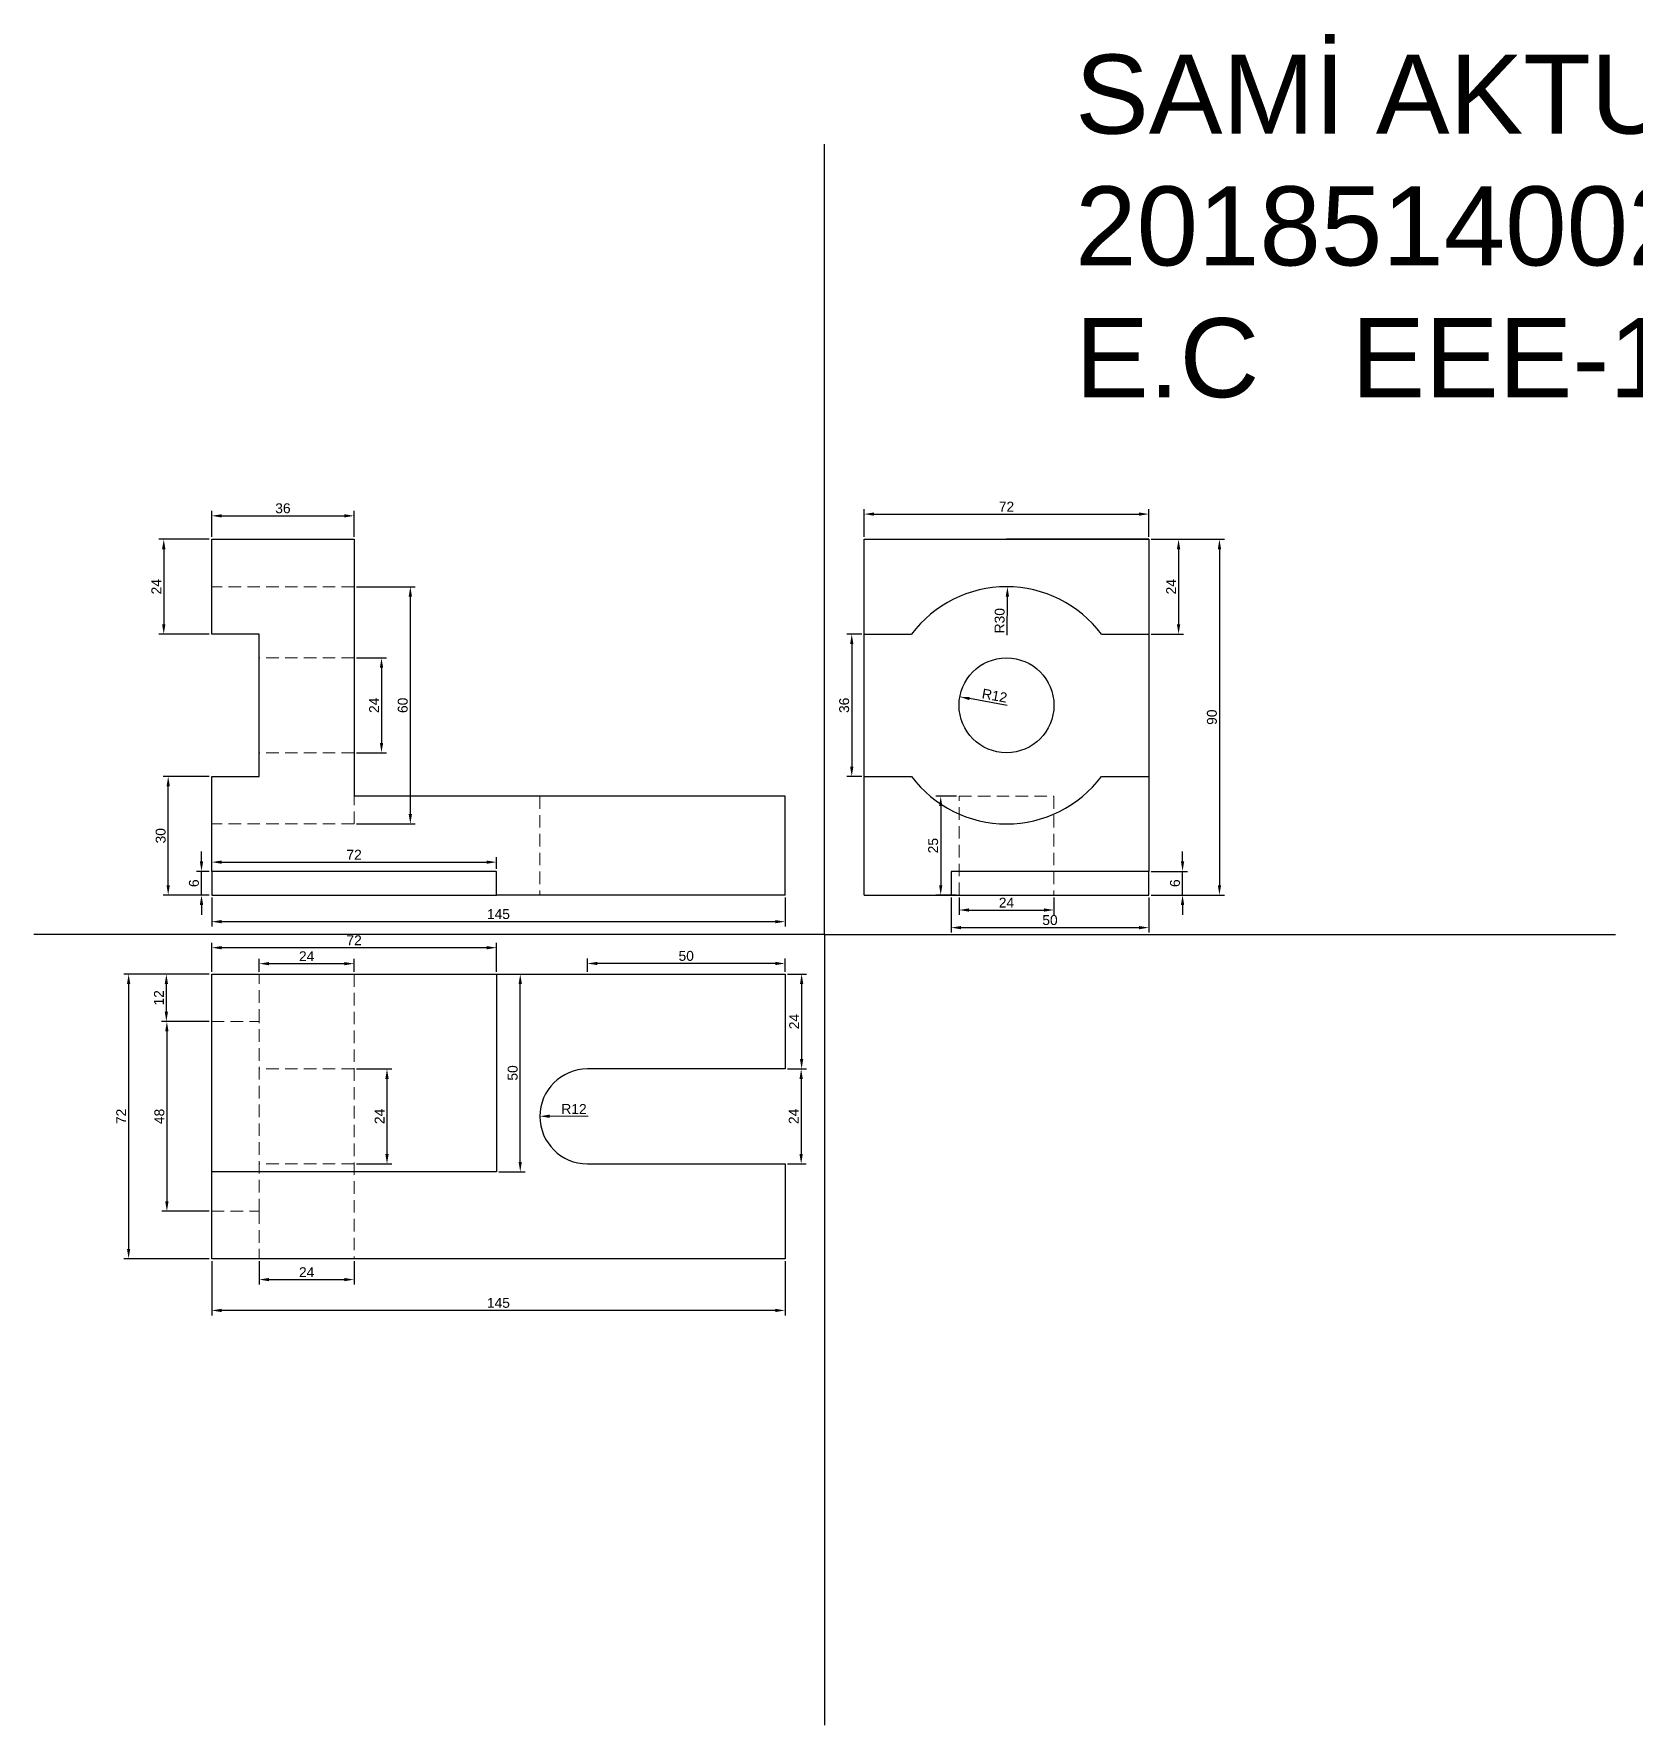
# Model space of a CAD drawing. Header units: millimetres. Extents: x 0 to 810, y 0 to 428.
# Drawn here: x 0 to 405, y 0 to 427.9 of the extents above; entities that cross this region are included whole.
import ezdxf

# ---------------------------------------------------------------- set-up
doc = ezdxf.new("R2010")
doc.units = ezdxf.units.MM
doc.linetypes.add('HIDDEN2', pattern=[4.7625, 3.175, -1.5875])
doc.layers.add('dimension', color=3, linetype='Continuous', lineweight=15)
doc.layers.add('hidden', color=2, linetype='HIDDEN2', lineweight=18)
doc.styles.get("Standard").update_dxf_attribs({"font": 'arial.ttf'})
doc.dimstyles.new('ISO-25', dxfattribs={"dimtxt": 2.5, "dimasz": 2.5, "dimexe": 1.25, "dimexo": 0.625, "dimtad": 1, "dimtxsty": 'Standard', "dimcen": 2.5, "dimadec": 0, "dimazin": 0, "dimtfac": 1, "dimtmove": 0, "dimatfit": 3, "dimfxl": 1, "dimarcsym": 0})

# ---------------------------------------------------------------- blocks, each defined once
blk = doc.blocks.new('*D25')
at = {"layer": 'Defpoints', "color": 0, "transparency": 16777216}
for p in [(81, 305.94), (45, 300), (81, 300)]:
    blk.add_point(p, dxfattribs=at)
at = {"layer": 'dimension', "color": 0, "lineweight": -2, "transparency": 16777216}
for p, q in [((45, 300.62), (45, 307.19)), ((47.5, 305.94), (78.5, 305.94)), ((81, 300.62), (81, 307.19))]:
    blk.add_line(p, q, dxfattribs=at)
at = {"layer": 'dimension', "color": 0, "transparency": 16777216}
for points in [[(47.5, 306.35), (47.5, 305.52), (45, 305.94)], [(78.5, 306.35), (78.5, 305.52), (81, 305.94)]]:
    blk.add_solid(points, dxfattribs=at)
at = {"layer": 'dimension', "color": 0, "transparency": 16777216, "insert": (63, 307.84), "char_height": 2.5, "attachment_point": 5}
blk.add_mtext('36', dxfattribs=at)
blk = doc.blocks.new('*D26')
at = {"layer": 'Defpoints', "color": 0, "transparency": 16777216}
for p in [(45, 300), (32.86, 276), (45, 276)]:
    blk.add_point(p, dxfattribs=at)
at = {"layer": 'dimension', "color": 0, "lineweight": -2, "transparency": 16777216}
for p, q in [((44.38, 300), (31.61, 300)), ((32.86, 297.5), (32.86, 278.5)), ((44.38, 276), (31.61, 276))]:
    blk.add_line(p, q, dxfattribs=at)
at = {"layer": 'dimension', "color": 0, "transparency": 16777216}
for points in [[(32.44, 297.5), (33.28, 297.5), (32.86, 300)], [(32.44, 278.5), (33.28, 278.5), (32.86, 276)]]:
    blk.add_solid(points, dxfattribs=at)
at = {"layer": 'dimension', "color": 0, "transparency": 16777216, "insert": (30.98, 288), "char_height": 2.5, "attachment_point": 5, "rotation": 90}
blk.add_mtext('24', dxfattribs=at)
blk = doc.blocks.new('*D27')
at = {"layer": 'Defpoints', "color": 0, "transparency": 16777216}
for p in [(81, 288), (81, 228), (95.22, 228)]:
    blk.add_point(p, dxfattribs=at)
at = {"layer": 'dimension', "color": 0, "lineweight": -2, "transparency": 16777216}
for p, q in [((81.62, 288), (96.47, 288)), ((95.22, 285.5), (95.22, 230.5)), ((81.62, 228), (96.47, 228))]:
    blk.add_line(p, q, dxfattribs=at)
at = {"layer": 'dimension', "color": 0, "transparency": 16777216}
for points in [[(94.8, 285.5), (95.64, 285.5), (95.22, 288)], [(94.8, 230.5), (95.64, 230.5), (95.22, 228)]]:
    blk.add_solid(points, dxfattribs=at)
at = {"layer": 'dimension', "color": 0, "transparency": 16777216, "insert": (93.32, 258), "char_height": 2.5, "attachment_point": 5, "rotation": 90}
blk.add_mtext('60', dxfattribs=at)
blk = doc.blocks.new('*D28')
at = {"layer": 'Defpoints', "color": 0, "transparency": 16777216}
for p in [(81, 270), (81, 246), (87.93, 246)]:
    blk.add_point(p, dxfattribs=at)
at = {"layer": 'dimension', "color": 0, "lineweight": -2, "transparency": 16777216}
for p, q in [((81.62, 270), (89.18, 270)), ((87.93, 267.5), (87.93, 248.5)), ((81.62, 246), (89.18, 246))]:
    blk.add_line(p, q, dxfattribs=at)
at = {"layer": 'dimension', "color": 0, "transparency": 16777216}
for points in [[(87.52, 267.5), (88.35, 267.5), (87.93, 270)], [(87.52, 248.5), (88.35, 248.5), (87.93, 246)]]:
    blk.add_solid(points, dxfattribs=at)
at = {"layer": 'dimension', "color": 0, "transparency": 16777216, "insert": (86.05, 258), "char_height": 2.5, "attachment_point": 5, "rotation": 90}
blk.add_mtext('24', dxfattribs=at)
blk = doc.blocks.new('*D31')
at = {"layer": 'Defpoints', "color": 0, "transparency": 16777216}
for p in [(45, 210), (190, 210), (45, 203.27)]:
    blk.add_point(p, dxfattribs=at)
at = {"layer": 'dimension', "color": 0, "lineweight": -2, "transparency": 16777216}
for p, q in [((45, 209.38), (45, 202.02)), ((190, 209.38), (190, 202.02)), ((187.5, 203.27), (47.5, 203.27))]:
    blk.add_line(p, q, dxfattribs=at)
at = {"layer": 'dimension', "color": 0, "transparency": 16777216}
for points in [[(47.5, 203.69), (47.5, 202.86), (45, 203.27)], [(187.5, 203.69), (187.5, 202.86), (190, 203.27)]]:
    blk.add_solid(points, dxfattribs=at)
at = {"layer": 'dimension', "color": 0, "transparency": 16777216, "insert": (117.5, 205.17), "char_height": 2.5, "attachment_point": 5}
blk.add_mtext('145', dxfattribs=at)
blk = doc.blocks.new('*D32')
at = {"layer": 'Defpoints', "color": 0, "transparency": 16777216}
for p in [(33.52, 190), (45, 190), (45, 178)]:
    blk.add_point(p, dxfattribs=at)
at = {"layer": 'dimension', "color": 0, "lineweight": -2, "transparency": 16777216}
for p, q in [((44.38, 190), (32.27, 190)), ((33.52, 180.5), (33.52, 187.5)), ((44.38, 178), (32.27, 178))]:
    blk.add_line(p, q, dxfattribs=at)
at = {"layer": 'dimension', "color": 0, "transparency": 16777216}
for points in [[(33.1, 187.5), (33.93, 187.5), (33.52, 190)], [(33.1, 180.5), (33.93, 180.5), (33.52, 178)]]:
    blk.add_solid(points, dxfattribs=at)
at = {"layer": 'dimension', "color": 0, "transparency": 16777216, "insert": (31.64, 184), "char_height": 2.5, "attachment_point": 5, "rotation": 90}
blk.add_mtext('12', dxfattribs=at)
blk = doc.blocks.new('*D33')
at = {"layer": 'Defpoints', "color": 0, "transparency": 16777216}
for p in [(81, 192.65), (57, 190), (81, 190)]:
    blk.add_point(p, dxfattribs=at)
at = {"layer": 'dimension', "color": 0, "lineweight": -2, "transparency": 16777216}
for p, q in [((57, 190.62), (57, 193.9)), ((59.5, 192.65), (78.5, 192.65)), ((81, 190.62), (81, 193.9))]:
    blk.add_line(p, q, dxfattribs=at)
at = {"layer": 'dimension', "color": 0, "transparency": 16777216}
for points in [[(59.5, 193.06), (59.5, 192.23), (57, 192.65)], [(78.5, 193.06), (78.5, 192.23), (81, 192.65)]]:
    blk.add_solid(points, dxfattribs=at)
at = {"layer": 'dimension', "color": 0, "transparency": 16777216, "insert": (69, 194.53), "char_height": 2.5, "attachment_point": 5}
blk.add_mtext('24', dxfattribs=at)
blk = doc.blocks.new('*D35')
at = {"layer": 'Defpoints', "color": 0, "transparency": 16777216}
for p in [(45, 178), (33.65, 130), (45, 130)]:
    blk.add_point(p, dxfattribs=at)
at = {"layer": 'dimension', "color": 0, "lineweight": -2, "transparency": 16777216}
for p, q in [((44.38, 178), (32.4, 178)), ((33.65, 175.5), (33.65, 132.5)), ((44.38, 130), (32.4, 130))]:
    blk.add_line(p, q, dxfattribs=at)
at = {"layer": 'dimension', "color": 0, "transparency": 16777216}
for points in [[(33.23, 175.5), (34.07, 175.5), (33.65, 178)], [(33.23, 132.5), (34.07, 132.5), (33.65, 130)]]:
    blk.add_solid(points, dxfattribs=at)
at = {"layer": 'dimension', "color": 0, "transparency": 16777216, "insert": (31.75, 154), "char_height": 2.5, "attachment_point": 5, "rotation": 90}
blk.add_mtext('48', dxfattribs=at)
blk = doc.blocks.new('*D36')
at = {"layer": 'Defpoints', "color": 0, "transparency": 16777216}
for p in [(45, 118), (190, 118), (45, 104.92)]:
    blk.add_point(p, dxfattribs=at)
at = {"layer": 'dimension', "color": 0, "lineweight": -2, "transparency": 16777216}
for p, q in [((45, 117.38), (45, 103.67)), ((190, 117.38), (190, 103.67)), ((187.5, 104.92), (47.5, 104.92))]:
    blk.add_line(p, q, dxfattribs=at)
at = {"layer": 'dimension', "color": 0, "transparency": 16777216}
for points in [[(47.5, 105.34), (47.5, 104.5), (45, 104.92)], [(187.5, 105.34), (187.5, 104.5), (190, 104.92)]]:
    blk.add_solid(points, dxfattribs=at)
at = {"layer": 'dimension', "color": 0, "transparency": 16777216, "insert": (117.5, 106.82), "char_height": 2.5, "attachment_point": 5}
blk.add_mtext('145', dxfattribs=at)
blk = doc.blocks.new('*D37')
at = {"layer": 'Defpoints', "color": 0, "transparency": 16777216}
for p in [(57, 118), (81, 118), (81, 112.72)]:
    blk.add_point(p, dxfattribs=at)
at = {"layer": 'dimension', "color": 0, "lineweight": -2, "transparency": 16777216}
for p, q in [((57, 117.38), (57, 111.47)), ((81, 117.38), (81, 111.47)), ((59.5, 112.72), (78.5, 112.72))]:
    blk.add_line(p, q, dxfattribs=at)
at = {"layer": 'dimension', "color": 0, "transparency": 16777216}
for points in [[(59.5, 113.14), (59.5, 112.31), (57, 112.72)], [(78.5, 113.14), (78.5, 112.31), (81, 112.72)]]:
    blk.add_solid(points, dxfattribs=at)
at = {"layer": 'dimension', "color": 0, "transparency": 16777216, "insert": (69, 114.6), "char_height": 2.5, "attachment_point": 5}
blk.add_mtext('24', dxfattribs=at)
blk = doc.blocks.new('*D38')
at = {"layer": 'Defpoints', "color": 0, "transparency": 16777216}
for p in [(44.38, 190), (23.97, 118), (45, 118)]:
    blk.add_point(p, dxfattribs=at)
at = {"layer": 'dimension', "color": 0, "lineweight": -2, "transparency": 16777216}
for p, q in [((43.75, 190), (22.72, 190)), ((23.97, 187.5), (23.97, 120.5)), ((44.38, 118), (22.72, 118))]:
    blk.add_line(p, q, dxfattribs=at)
at = {"layer": 'dimension', "color": 0, "transparency": 16777216}
for points in [[(23.56, 187.5), (24.39, 187.5), (23.97, 190)], [(23.56, 120.5), (24.39, 120.5), (23.97, 118)]]:
    blk.add_solid(points, dxfattribs=at)
at = {"layer": 'dimension', "color": 0, "transparency": 16777216, "insert": (22.09, 154), "char_height": 2.5, "attachment_point": 5, "rotation": 90}
blk.add_mtext('72', dxfattribs=at)
blk = doc.blocks.new('*D39')
at = {"layer": 'Defpoints', "color": 0, "transparency": 16777216}
for p in [(190, 190), (190, 166), (194.18, 166)]:
    blk.add_point(p, dxfattribs=at)
at = {"layer": 'dimension', "color": 0, "lineweight": -2, "transparency": 16777216}
for p, q in [((190.62, 190), (195.43, 190)), ((194.18, 187.5), (194.18, 168.5)), ((190.62, 166), (195.43, 166))]:
    blk.add_line(p, q, dxfattribs=at)
at = {"layer": 'dimension', "color": 0, "transparency": 16777216}
for points in [[(193.77, 187.5), (194.6, 187.5), (194.18, 190)], [(193.77, 168.5), (194.6, 168.5), (194.18, 166)]]:
    blk.add_solid(points, dxfattribs=at)
at = {"layer": 'dimension', "color": 0, "transparency": 16777216, "insert": (192.3, 178), "char_height": 2.5, "attachment_point": 5, "rotation": 90}
blk.add_mtext('24', dxfattribs=at)
blk = doc.blocks.new('*D40')
at = {"layer": 'Defpoints', "color": 0, "transparency": 16777216}
for p in [(190, 166), (190, 142), (194.07, 142)]:
    blk.add_point(p, dxfattribs=at)
at = {"layer": 'dimension', "color": 0, "lineweight": -2, "transparency": 16777216}
for p, q in [((190.62, 166), (195.32, 166)), ((194.07, 163.5), (194.07, 144.5)), ((190.62, 142), (195.32, 142))]:
    blk.add_line(p, q, dxfattribs=at)
at = {"layer": 'dimension', "color": 0, "transparency": 16777216}
for points in [[(193.65, 163.5), (194.48, 163.5), (194.07, 166)], [(193.65, 144.5), (194.48, 144.5), (194.07, 142)]]:
    blk.add_solid(points, dxfattribs=at)
at = {"layer": 'dimension', "color": 0, "transparency": 16777216, "insert": (192.19, 154), "char_height": 2.5, "attachment_point": 5, "rotation": 90}
blk.add_mtext('24', dxfattribs=at)
blk = doc.blocks.new('*D41')
at = {"layer": 'Defpoints', "color": 0, "transparency": 16777216}
for p in [(140, 192.69), (140, 190), (190, 190)]:
    blk.add_point(p, dxfattribs=at)
at = {"layer": 'dimension', "color": 0, "lineweight": -2, "transparency": 16777216}
for p, q in [((140, 190.62), (140, 193.94)), ((187.5, 192.69), (142.5, 192.69)), ((190, 190.62), (190, 193.94))]:
    blk.add_line(p, q, dxfattribs=at)
at = {"layer": 'dimension', "color": 0, "transparency": 16777216}
for points in [[(142.5, 193.11), (142.5, 192.28), (140, 192.69)], [(187.5, 193.11), (187.5, 192.28), (190, 192.69)]]:
    blk.add_solid(points, dxfattribs=at)
at = {"layer": 'dimension', "color": 0, "transparency": 16777216, "insert": (165, 194.6), "char_height": 2.5, "attachment_point": 5}
blk.add_mtext('50', dxfattribs=at)
blk = doc.blocks.new('*D42')
at = {"layer": 'Defpoints', "color": 0, "transparency": 16777216}
for p in [(128, 154.05), (140, 154)]:
    blk.add_point(p, dxfattribs=at)
at = {"layer": 'dimension', "color": 0, "lineweight": -2, "transparency": 16777216}
blk.add_line((140.2, 154), (130.5, 154.04), dxfattribs=at)
at = {"layer": 'dimension', "color": 0, "transparency": 16777216}
blk.add_solid([(130.5, 154.46), (130.5, 153.62), (128, 154.05)], dxfattribs=at)
at = {"layer": 'dimension', "color": 0, "transparency": 16777216, "insert": (136.61, 155.89), "char_height": 2.5, "attachment_point": 5, "rotation": 359.7561}
blk.add_mtext('R12', dxfattribs=at)
blk = doc.blocks.new('*D43')
at = {"layer": 'Defpoints', "color": 0, "transparency": 16777216}
for p in [(117, 190), (123.02, 190), (117, 140)]:
    blk.add_point(p, dxfattribs=at)
at = {"layer": 'dimension', "color": 0, "lineweight": -2, "transparency": 16777216}
for p, q in [((117.62, 190), (124.27, 190)), ((123.02, 142.5), (123.02, 187.5)), ((117.62, 140), (124.27, 140))]:
    blk.add_line(p, q, dxfattribs=at)
at = {"layer": 'dimension', "color": 0, "transparency": 16777216}
for points in [[(122.6, 187.5), (123.43, 187.5), (123.02, 190)], [(122.6, 142.5), (123.43, 142.5), (123.02, 140)]]:
    blk.add_solid(points, dxfattribs=at)
at = {"layer": 'dimension', "color": 0, "transparency": 16777216, "insert": (121.11, 165), "char_height": 2.5, "attachment_point": 5, "rotation": 90}
blk.add_mtext('50', dxfattribs=at)
blk = doc.blocks.new('*D44')
at = {"layer": 'Defpoints', "color": 0, "transparency": 16777216}
for p in [(45, 196.69), (45, 190), (117, 190)]:
    blk.add_point(p, dxfattribs=at)
at = {"layer": 'dimension', "color": 0, "lineweight": -2, "transparency": 16777216}
for p, q in [((45, 190.62), (45, 197.94)), ((117, 190.62), (117, 197.94)), ((114.5, 196.69), (47.5, 196.69))]:
    blk.add_line(p, q, dxfattribs=at)
at = {"layer": 'dimension', "color": 0, "transparency": 16777216}
for points in [[(47.5, 197.1), (47.5, 196.27), (45, 196.69)], [(114.5, 197.1), (114.5, 196.27), (117, 196.69)]]:
    blk.add_solid(points, dxfattribs=at)
at = {"layer": 'dimension', "color": 0, "transparency": 16777216, "insert": (81, 198.57), "char_height": 2.5, "attachment_point": 5}
blk.add_mtext('72', dxfattribs=at)
blk = doc.blocks.new('*D45')
at = {"layer": 'Defpoints', "color": 0, "transparency": 16777216}
for p in [(232, 210), (282, 210), (282, 201.76)]:
    blk.add_point(p, dxfattribs=at)
at = {"layer": 'dimension', "color": 0, "lineweight": -2, "transparency": 16777216}
for p, q in [((232, 209.38), (232, 200.51)), ((282, 209.38), (282, 200.51)), ((234.5, 201.76), (279.5, 201.76))]:
    blk.add_line(p, q, dxfattribs=at)
at = {"layer": 'dimension', "color": 0, "transparency": 16777216}
for points in [[(234.5, 202.17), (234.5, 201.34), (232, 201.76)], [(279.5, 202.17), (279.5, 201.34), (282, 201.76)]]:
    blk.add_solid(points, dxfattribs=at)
at = {"layer": 'dimension', "color": 0, "transparency": 16777216, "insert": (257, 203.66), "char_height": 2.5, "attachment_point": 5}
blk.add_mtext('50', dxfattribs=at)
blk = doc.blocks.new('*D46')
at = {"layer": 'Defpoints', "color": 0, "transparency": 16777216}
for p in [(234, 210), (258, 210), (258, 206.22)]:
    blk.add_point(p, dxfattribs=at)
at = {"layer": 'dimension', "color": 0, "lineweight": -2, "transparency": 16777216}
for p, q in [((234, 209.38), (234, 204.97)), ((236.5, 206.22), (255.5, 206.22)), ((258, 209.38), (258, 204.97))]:
    blk.add_line(p, q, dxfattribs=at)
at = {"layer": 'dimension', "color": 0, "transparency": 16777216}
for points in [[(236.5, 206.63), (236.5, 205.8), (234, 206.22)], [(255.5, 206.63), (255.5, 205.8), (258, 206.22)]]:
    blk.add_solid(points, dxfattribs=at)
at = {"layer": 'dimension', "color": 0, "transparency": 16777216, "insert": (246, 208.1), "char_height": 2.5, "attachment_point": 5}
blk.add_mtext('24', dxfattribs=at)
blk = doc.blocks.new('*D47')
at = {"layer": 'Defpoints', "color": 0, "transparency": 16777216}
for p in [(282, 216), (290.53, 216), (282, 210)]:
    blk.add_point(p, dxfattribs=at)
at = {"layer": 'dimension', "color": 0, "lineweight": -2, "transparency": 16777216}
for p, q in [((290.53, 218.5), (290.53, 221)), ((282.62, 216), (291.78, 216)), ((290.53, 210), (290.53, 216)), ((282.62, 210), (291.78, 210)), ((290.53, 207.5), (290.53, 205))]:
    blk.add_line(p, q, dxfattribs=at)
at = {"layer": 'dimension', "color": 0, "transparency": 16777216}
for points in [[(290.11, 218.5), (290.94, 218.5), (290.53, 216)], [(290.11, 207.5), (290.94, 207.5), (290.53, 210)]]:
    blk.add_solid(points, dxfattribs=at)
at = {"layer": 'dimension', "color": 0, "transparency": 16777216, "insert": (288.63, 213), "char_height": 2.5, "attachment_point": 5, "rotation": 90}
blk.add_mtext('6', dxfattribs=at)
blk = doc.blocks.new('*D48')
at = {"layer": 'Defpoints', "color": 0, "transparency": 16777216}
for p in [(282, 300), (282, 276), (289.52, 276)]:
    blk.add_point(p, dxfattribs=at)
at = {"layer": 'dimension', "color": 0, "lineweight": -2, "transparency": 16777216}
for p, q in [((282.62, 300), (290.77, 300)), ((289.52, 297.5), (289.52, 278.5)), ((282.62, 276), (290.77, 276))]:
    blk.add_line(p, q, dxfattribs=at)
at = {"layer": 'dimension', "color": 0, "transparency": 16777216}
for points in [[(289.1, 297.5), (289.94, 297.5), (289.52, 300)], [(289.1, 278.5), (289.94, 278.5), (289.52, 276)]]:
    blk.add_solid(points, dxfattribs=at)
at = {"layer": 'dimension', "color": 0, "transparency": 16777216, "insert": (287.64, 288), "char_height": 2.5, "attachment_point": 5, "rotation": 90}
blk.add_mtext('24', dxfattribs=at)
blk = doc.blocks.new('*D49')
at = {"layer": 'Defpoints', "color": 0, "transparency": 16777216}
for p in [(282, 306.38), (210, 300), (282, 300)]:
    blk.add_point(p, dxfattribs=at)
at = {"layer": 'dimension', "color": 0, "lineweight": -2, "transparency": 16777216}
for p, q in [((210, 300.62), (210, 307.63)), ((212.5, 306.38), (279.5, 306.38)), ((282, 300.62), (282, 307.63))]:
    blk.add_line(p, q, dxfattribs=at)
at = {"layer": 'dimension', "color": 0, "transparency": 16777216}
for points in [[(212.5, 306.8), (212.5, 305.96), (210, 306.38)], [(279.5, 306.8), (279.5, 305.96), (282, 306.38)]]:
    blk.add_solid(points, dxfattribs=at)
at = {"layer": 'dimension', "color": 0, "transparency": 16777216, "insert": (246, 308.26), "char_height": 2.5, "attachment_point": 5}
blk.add_mtext('72', dxfattribs=at)
blk = doc.blocks.new('*D50')
at = {"layer": 'Defpoints', "color": 0, "transparency": 16777216}
for p in [(282, 300), (282.62, 210), (299.86, 210)]:
    blk.add_point(p, dxfattribs=at)
at = {"layer": 'dimension', "color": 0, "lineweight": -2, "transparency": 16777216}
for p, q in [((282.62, 300), (301.11, 300)), ((299.86, 297.5), (299.86, 212.5)), ((283.25, 210), (301.11, 210))]:
    blk.add_line(p, q, dxfattribs=at)
at = {"layer": 'dimension', "color": 0, "transparency": 16777216}
for points in [[(299.45, 297.5), (300.28, 297.5), (299.86, 300)], [(299.45, 212.5), (300.28, 212.5), (299.86, 210)]]:
    blk.add_solid(points, dxfattribs=at)
at = {"layer": 'dimension', "color": 0, "transparency": 16777216, "insert": (297.96, 255), "char_height": 2.5, "attachment_point": 5, "rotation": 90}
blk.add_mtext('90', dxfattribs=at)
blk = doc.blocks.new('*D51')
at = {"layer": 'Defpoints', "color": 0, "transparency": 16777216}
for p in [(210, 276), (206.86, 240), (210, 240)]:
    blk.add_point(p, dxfattribs=at)
at = {"layer": 'dimension', "color": 0, "lineweight": -2, "transparency": 16777216}
for p, q in [((209.38, 276), (205.61, 276)), ((206.86, 273.5), (206.86, 242.5)), ((209.38, 240), (205.61, 240))]:
    blk.add_line(p, q, dxfattribs=at)
at = {"layer": 'dimension', "color": 0, "transparency": 16777216}
for points in [[(206.44, 273.5), (207.28, 273.5), (206.86, 276)], [(206.44, 242.5), (207.28, 242.5), (206.86, 240)]]:
    blk.add_solid(points, dxfattribs=at)
at = {"layer": 'dimension', "color": 0, "transparency": 16777216, "insert": (204.96, 258), "char_height": 2.5, "attachment_point": 5, "rotation": 90}
blk.add_mtext('36', dxfattribs=at)
blk = doc.blocks.new('*D52')
at = {"layer": 'Defpoints', "color": 0, "transparency": 16777216}
for p in [(234, 235), (229.37, 210), (234, 210)]:
    blk.add_point(p, dxfattribs=at)
at = {"layer": 'dimension', "color": 0, "lineweight": -2, "transparency": 16777216}
for p, q in [((233.38, 235), (228.12, 235)), ((229.37, 232.5), (229.37, 212.5)), ((233.38, 210), (228.12, 210))]:
    blk.add_line(p, q, dxfattribs=at)
at = {"layer": 'dimension', "color": 0, "transparency": 16777216}
for points in [[(228.95, 232.5), (229.78, 232.5), (229.37, 235)], [(228.95, 212.5), (229.78, 212.5), (229.37, 210)]]:
    blk.add_solid(points, dxfattribs=at)
at = {"layer": 'dimension', "color": 0, "transparency": 16777216, "insert": (227.46, 222.5), "char_height": 2.5, "attachment_point": 5, "rotation": 90}
blk.add_mtext('25', dxfattribs=at)
blk = doc.blocks.new('*D53')
at = {"layer": 'Defpoints', "color": 0, "transparency": 16777216}
for p in [(246.24, 288), (246, 258)]:
    blk.add_point(p, dxfattribs=at)
at = {"layer": 'dimension', "color": 0, "lineweight": -2, "transparency": 16777216}
blk.add_line((246.14, 275.78), (246.22, 285.5), dxfattribs=at)
at = {"layer": 'dimension', "color": 0, "transparency": 16777216}
blk.add_solid([(245.8, 285.5), (246.64, 285.5), (246.24, 288)], dxfattribs=at)
at = {"layer": 'dimension', "color": 0, "transparency": 16777216, "insert": (244.27, 279.41), "char_height": 2.5, "attachment_point": 5, "rotation": 89.5408}
blk.add_mtext('R30', dxfattribs=at)
blk = doc.blocks.new('*D54')
at = {"layer": 'Defpoints', "color": 0, "transparency": 16777216}
for p in [(234.2, 260.16), (246, 258)]:
    blk.add_point(p, dxfattribs=at)
at = {"layer": 'dimension', "color": 0, "lineweight": -2, "transparency": 16777216}
blk.add_line((246.19, 257.96), (236.65, 259.71), dxfattribs=at)
at = {"layer": 'dimension', "color": 0, "transparency": 16777216}
blk.add_solid([(236.73, 260.12), (236.58, 259.3), (234.2, 260.16)], dxfattribs=at)
at = {"layer": 'dimension', "color": 0, "transparency": 16777216, "insert": (242.99, 260.46), "char_height": 2.5, "attachment_point": 5, "rotation": 349.6447}
blk.add_mtext('R12', dxfattribs=at)
blk = doc.blocks.new('*D55')
at = {"layer": 'Defpoints', "color": 0, "transparency": 16777216}
for p in [(117, 218.33), (45, 216), (117, 216)]:
    blk.add_point(p, dxfattribs=at)
at = {"layer": 'dimension', "color": 0, "lineweight": -2, "transparency": 16777216}
for p, q in [((45, 216.62), (45, 219.58)), ((47.5, 218.33), (114.5, 218.33)), ((117, 216.62), (117, 219.58))]:
    blk.add_line(p, q, dxfattribs=at)
at = {"layer": 'dimension', "color": 0, "transparency": 16777216}
for points in [[(47.5, 218.74), (47.5, 217.91), (45, 218.33)], [(114.5, 218.74), (114.5, 217.91), (117, 218.33)]]:
    blk.add_solid(points, dxfattribs=at)
at = {"layer": 'dimension', "color": 0, "transparency": 16777216, "insert": (81, 220.21), "char_height": 2.5, "attachment_point": 5}
blk.add_mtext('72', dxfattribs=at)
blk = doc.blocks.new('*D56')
at = {"layer": 'Defpoints', "color": 0, "transparency": 16777216}
for p in [(42.4, 216), (45, 216), (45, 210)]:
    blk.add_point(p, dxfattribs=at)
at = {"layer": 'dimension', "color": 0, "lineweight": -2, "transparency": 16777216}
for p, q in [((42.4, 218.5), (42.4, 221)), ((44.38, 216), (41.15, 216)), ((42.4, 210), (42.4, 216)), ((44.38, 210), (41.15, 210)), ((42.4, 207.5), (42.4, 205))]:
    blk.add_line(p, q, dxfattribs=at)
at = {"layer": 'dimension', "color": 0, "transparency": 16777216}
for points in [[(41.99, 218.5), (42.82, 218.5), (42.4, 216)], [(41.99, 207.5), (42.82, 207.5), (42.4, 210)]]:
    blk.add_solid(points, dxfattribs=at)
at = {"layer": 'dimension', "color": 0, "transparency": 16777216, "insert": (40.5, 213), "char_height": 2.5, "attachment_point": 5, "rotation": 90}
blk.add_mtext('6', dxfattribs=at)
blk = doc.blocks.new('*D57')
at = {"layer": 'Defpoints', "color": 0, "transparency": 16777216}
for p in [(81, 166), (81, 142), (89.32, 142)]:
    blk.add_point(p, dxfattribs=at)
at = {"layer": 'dimension', "color": 0, "lineweight": -2, "transparency": 16777216}
for p, q in [((81.62, 166), (90.57, 166)), ((89.32, 163.5), (89.32, 144.5)), ((81.62, 142), (90.57, 142))]:
    blk.add_line(p, q, dxfattribs=at)
at = {"layer": 'dimension', "color": 0, "transparency": 16777216}
for points in [[(88.9, 163.5), (89.74, 163.5), (89.32, 166)], [(88.9, 144.5), (89.74, 144.5), (89.32, 142)]]:
    blk.add_solid(points, dxfattribs=at)
at = {"layer": 'dimension', "color": 0, "transparency": 16777216, "insert": (87.44, 154), "char_height": 2.5, "attachment_point": 5, "rotation": 90}
blk.add_mtext('24', dxfattribs=at)
blk = doc.blocks.new('*D58')
at = {"layer": 'Defpoints', "color": 0, "transparency": 16777216}
for p in [(33.98, 240), (45, 240), (44.38, 210)]:
    blk.add_point(p, dxfattribs=at)
at = {"layer": 'dimension', "color": 0, "lineweight": -2, "transparency": 16777216}
for p, q in [((44.38, 240), (32.73, 240)), ((33.98, 212.5), (33.98, 237.5)), ((43.75, 210), (32.73, 210))]:
    blk.add_line(p, q, dxfattribs=at)
at = {"layer": 'dimension', "color": 0, "transparency": 16777216}
for points in [[(33.56, 237.5), (34.39, 237.5), (33.98, 240)], [(33.56, 212.5), (34.39, 212.5), (33.98, 210)]]:
    blk.add_solid(points, dxfattribs=at)
at = {"layer": 'dimension', "color": 0, "transparency": 16777216, "insert": (32.08, 225), "char_height": 2.5, "attachment_point": 5, "rotation": 90}
blk.add_mtext('30', dxfattribs=at)

msp = doc.modelspace()

# ---------------------------------------------------------------- linework, layer by layer
for p, q in [((200, 200), (200, 400)), ((45, 276), (45, 300)), ((45, 300), (81, 300)), ((81, 300), (81, 235)), ((210, 210), (210, 300)), ((210, 300), (282, 300)), ((282, 300), (246, 300)), ((282, 300), (282, 216)), ((57, 276), (45, 276)), ((57, 258), (57, 276)), ((210, 276), (222, 276)), ((270, 276), (282, 276)), ((57, 240), (57, 258)), ((45, 216), (45, 240)), ((45, 240), (57, 240)), ((210, 240), (222, 240)), ((270, 240), (282, 240)), ((190, 235), (81, 235)), ((190, 210), (190, 235)), ((117, 216), (45, 216)), ((45, 216), (45, 210)), ((117, 210), (117, 216)), ((282, 216), (232, 216)), ((232, 216), (232, 210)), ((282, 210), (282, 216)), ((45, 210), (117, 210)), ((190, 210), (117, 210)), ((210, 210), (282, 210)), ((200, 200), (0, 200)), ((200, 200), (400, 200)), ((200, 200), (200, 0)), ((45, 118), (45, 190)), ((45, 190), (190, 190)), ((117, 190), (117, 140)), ((190, 190), (190, 166)), ((190, 166), (140, 166)), ((140, 142), (190, 142)), ((190, 142), (190, 118)), ((117, 140), (45, 140)), ((190, 118), (45, 118))]:
    msp.add_line(p, q)
msp.add_circle((246, 258), 12)
for centre, radius, start, end in [((246, 258), 30, 36.8699, 143.1301), ((246, 258), 30, 216.8699, 323.1301), ((140, 154), 12, 90, 270)]:
    msp.add_arc(centre, radius, start, end)
at = {"layer": 'hidden'}
for p, q in [((81, 288), (45, 288)), ((81, 270), (57, 270)), ((81, 246), (57, 246)), ((81, 228), (81, 235)), ((128, 235), (128, 210)), ((234, 210), (234, 235)), ((234, 235), (258, 235)), ((258, 235), (258, 210)), ((81, 228), (45, 228)), ((57, 178), (57, 190)), ((81, 190), (81, 118)), ((45, 178), (57, 178)), ((57, 130), (57, 178)), ((81, 166), (57, 166)), ((81, 142), (57, 142)), ((45, 130), (57, 130)), ((57, 130), (57, 118))]:
    msp.add_line(p, q, dxfattribs=at)

# ---------------------------------------------------------------- texts
at = {"insert": (263.365, 422.626), "char_height": 20, "attachment_point": 1}
msp.add_mtext_dynamic_manual_height_columns('SAMİ AKTUĞ\\P2018514002\\PE.C   EEE-114', width=232.09743, gutter_width=12.5, heights=[0], dxfattribs=at)

# ---------------------------------------------------------------- dimensions: what is measured, and where the dimension line sits
at = {"layer": 'dimension'}
for base, p1, p2, picture, middle in [((81, 305.937), (45, 300), (81, 300), '*D25', (63, 307.839)), ((282, 306.381), (210, 300), (282, 300), '*D49', (246, 308.261)), ((117, 218.327), (45, 216), (117, 216), '*D55', (81, 220.207)), ((45, 203.272), (190, 210), (45, 210), '*D31', (117.5, 205.173)), ((282, 201.755), (232, 210), (282, 210), '*D45', (257, 203.657)), ((258, 206.216), (234, 210), (258, 210), '*D46', (246, 208.096)), ((45, 196.686), (117, 190), (45, 190), '*D44', (81, 198.566)), ((140, 192.694), (190, 190), (140, 190), '*D41', (165, 194.595)), ((45, 104.92), (190, 118), (45, 118), '*D36', (117.5, 106.821)), ((81, 112.722), (57, 118), (81, 118), '*D37', (69, 114.602))]:
    dim = msp.add_linear_dim(base=base, p1=p1, p2=p2, dimstyle='ISO-25', dxfattribs=at)
    dim.commit()
    dim.dimension.update_dxf_attribs({"geometry": picture, "text_midpoint": middle})
for base, p1, p2, picture, middle in [((32.86, 276), (45, 300), (45, 276), '*D26', (30.98, 288)), ((289.519, 276), (282, 300), (282, 276), '*D48', (287.639, 288)), ((299.862, 210), (282, 300), (282.625, 210), '*D50', (297.961, 255)), ((95.219, 228), (81, 288), (81, 228), '*D27', (93.317, 258)), ((206.86, 240), (210, 276), (210, 240), '*D51', (204.958, 258)), ((87.932, 246), (81, 270), (81, 246), '*D28', (86.052, 258)), ((33.978, 240), (44.375, 210), (45, 240), '*D58', (32.076, 225)), ((42.402, 216), (45, 210), (45, 216), '*D56', (40.501, 213)), ((290.528, 216), (282, 210), (282, 216), '*D47', (288.627, 213)), ((23.972, 118), (44.375, 190), (45, 118), '*D38', (22.092, 154)), ((33.516, 190), (45, 178), (45, 190), '*D32', (31.636, 184)), ((123.015, 190), (117, 140), (117, 190), '*D43', (121.114, 165)), ((194.182, 166), (190, 190), (190, 166), '*D39', (192.302, 178)), ((33.649, 130), (45, 178), (45, 130), '*D35', (31.747, 154)), ((89.32, 142), (81, 166), (81, 142), '*D57', (87.44, 154)), ((194.067, 142), (190, 166), (190, 142), '*D40', (192.187, 154))]:
    dim = msp.add_linear_dim(base=base, p1=p1, p2=p2, angle=90, dimstyle='ISO-25', dxfattribs=at)
    dim.commit()
    dim.dimension.update_dxf_attribs({"geometry": picture, "text_midpoint": middle})
for center, mpoint, picture, middle in [((246, 258), (246.24, 287.999), '*D53', (246.171, 279.392)), ((246, 258), (234.195, 260.157), '*D54', (242.654, 258.611)), ((140, 154), (128, 154.051), '*D42', (136.599, 154.014))]:
    dim = msp.add_radius_dim(center=center, mpoint=mpoint, dimstyle='ISO-25', dxfattribs=at)
    dim.commit()
    dim.dimension.update_dxf_attribs({"geometry": picture, "text_midpoint": middle, "dimtype": 164})
dim = msp.add_linear_dim(base=(229.366, 210), p1=(234, 235), p2=(234, 210), angle=90, dimstyle='ISO-25', dxfattribs=at)
dim.commit()
dim.dimension.update_dxf_attribs({"geometry": '*D52', "text_midpoint": (229.366, 222.5), "dimtype": 160})
dim = msp.add_linear_dim(base=(81, 192.646), p1=(57, 190), p2=(81, 190), dimstyle='ISO-25', dxfattribs=at)
dim.commit()
dim.dimension.update_dxf_attribs({"geometry": '*D33', "text_midpoint": (69, 192.646), "dimtype": 160})

doc.saveas('drawing.dxf')
